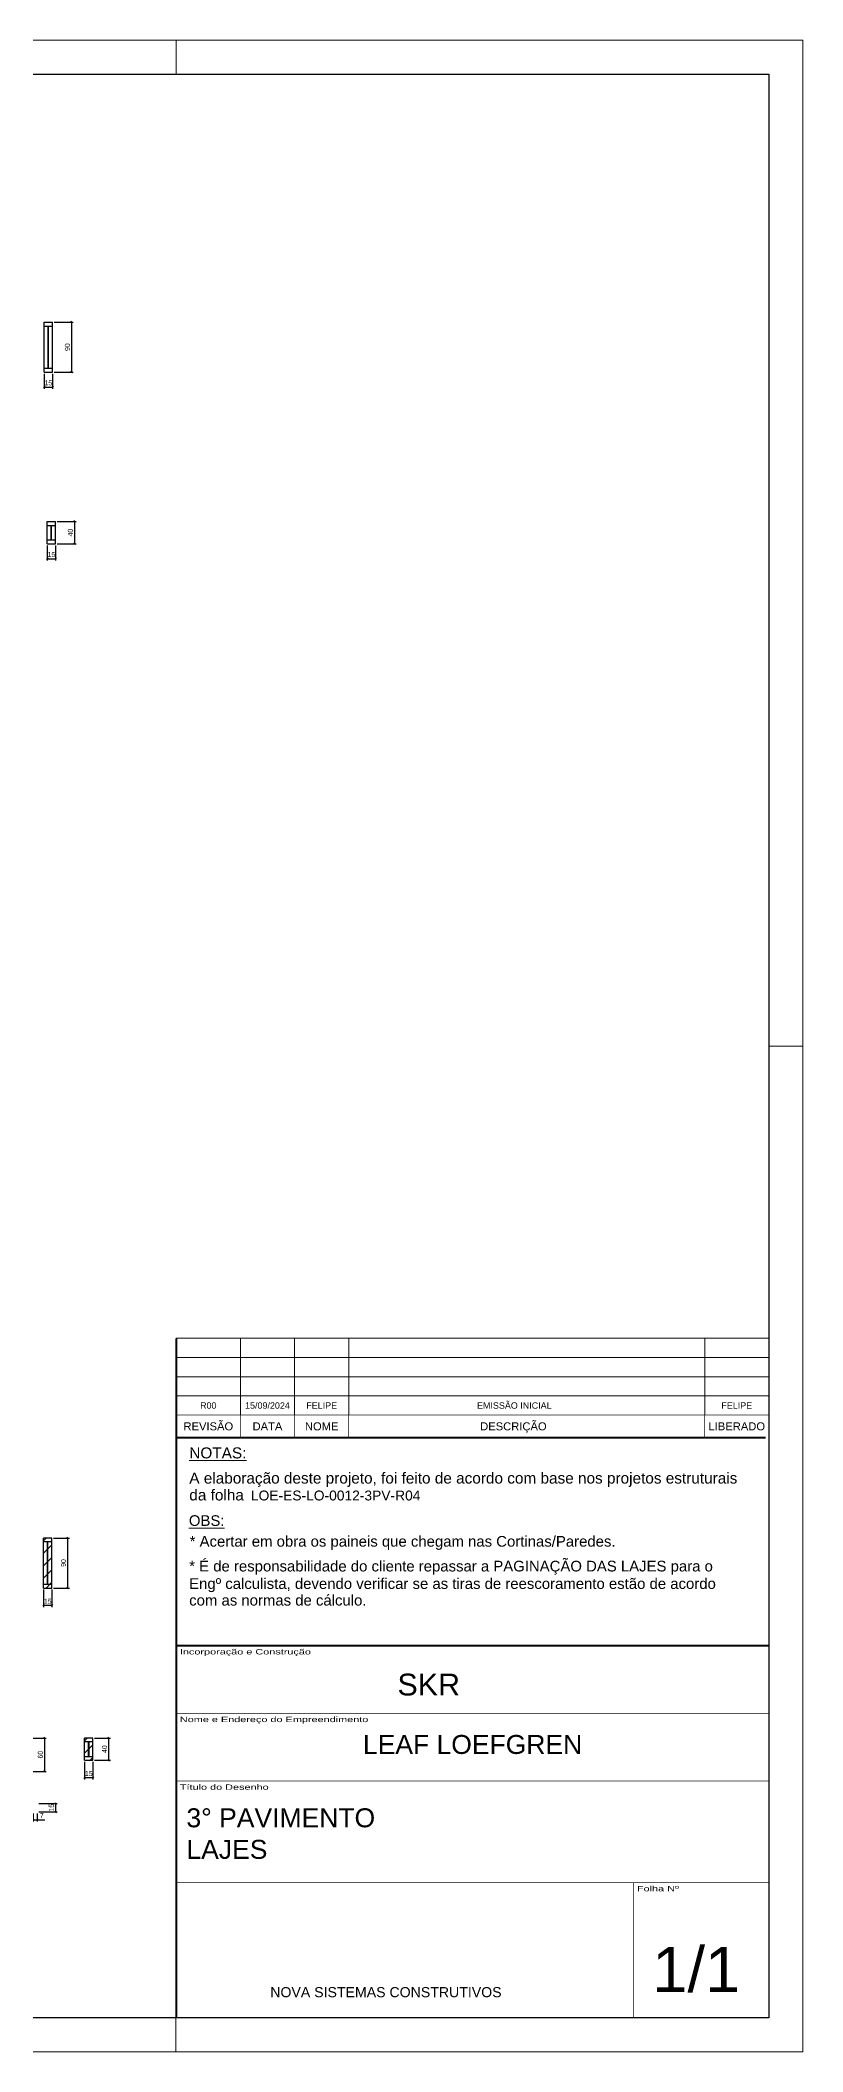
# Model space of a CAD drawing. Extents: x 1860 to 8661, y -614 to 3008.
# Drawn here: x 7290 to 8661, y -614 to 3008 of the extents above; entities that cross this region are included whole.
import ezdxf
from ezdxf.enums import TextEntityAlignment as Align

# ---------------------------------------------------------------- set-up
doc = ezdxf.new("R2010")
doc.units = 0
for name, color, linetype, lineweight in [('CARIMBO', 255, 'Continuous', 9), ('FOLHA', 255, 'Continuous', 5), ('Folhas', 255, 'Continuous', 9), ('Hachura', 251, 'Continuous', 9)]:
    doc.layers.add(name, color=color, linetype=linetype, lineweight=lineweight)
for name, color, linetype in [('COTA', 241, 'Continuous'), ('Painéis', 200, 'Continuous'), ('SARR_2.2x7', 40, 'Continuous')]:
    doc.layers.add(name, color=color, linetype=linetype)
doc.styles.add('ARIAL', font='arial.ttf')
doc.styles.add('COTA TECNICA-50', font='techl___.ttf', dxfattribs={"height": 9})
doc.styles.add('Tecnologia', font='')
doc.styles.add('VERDANA', font='verdana.ttf', dxfattribs={"oblique": 15})
doc.styles.get('Tecnologia').set_extended_font_data('Forgotten Futurist')
doc.dimstyles.new('COTA PAINEL-50', dxfattribs={"dimtxt": 9, "dimasz": 3, "dimexe": 3, "dimexo": 3, "dimgap": 3, "dimtad": 1, "dimdec": 1, "dimzin": 12, "dimdsep": 46, "dimtxsty": 'COTA TECNICA-50', "dimblk1": 'OBLIQUE', "dimblk2": 'OBLIQUE', "dimsah": 1, "dimcen": 0.9, "dimclrd": 4, "dimclre": 4, "dimclrt": 240, "dimadec": 1, "dimazin": 3, "dimtfac": 1, "dimtdec": 1, "dimtmove": 0, "dimatfit": 3, "dimfxl": 1, "dimtolj": 1, "dimtzin": 12, "dimarcsym": 0})

# ---------------------------------------------------------------- blocks, each defined once
blk = doc.blocks.new('Carimbo Laje')
at = {"layer": 'CARIMBO', "color": 30}
for points, const_width in [([(124981.9, 144853.7), (123684.7, 144853.7), (123684.7, 144038.4)], 4.45), ([(123684.7, 144705.5), (124981.9, 144705.5)], 1.48), ([(123684.7, 144557.3), (124981.9, 144557.3)], 1.48), ([(123684.7, 144334.9), (124981.9, 144334.9)], 1.48), ([(124685.4, 144038.4), (124685.4, 144334.9)], 1.48), ([(123684.7, 144038.4), (124981.9, 144038.4)], 1.48)]:
    blk.add_lwpolyline(points, dxfattribs=dict(at, const_width=const_width))
at = {"color": 0, "linetype": 'Continuous', "ltscale": 5, "style": 'ARIAL'}
blk.add_text('NOVA SISTEMAS CONSTRUTIVOS', height=22.118, dxfattribs=at).set_placement((123890.4, 144083.7))
at = {"color": 7, "style": 'ARIAL'}
blk.add_attdef('INCORPORAÇÃO_E_CONTRUÇÃO', text='', height=45.7, dxfattribs=at).set_placement((124364.7, 144777.9), align=Align.MIDDLE_CENTER)
blk.add_attdef('NOME_DA_OBRA', text='', height=41.5, dxfattribs=at).set_placement((124333.3, 144616.6), align=Align.CENTER)
for tag, p in [('PAVIMENTO', (123706.9, 144455.9)), ('TIPO_DE_PROJETO', (123706.9, 144386.8))]:
    blk.add_attdef(tag, p, '', height=41.5, dxfattribs=at)
at = {"color": 7, "style": 'ARIAL', "oblique": 10}
blk.add_attdef('FOLHA_Nº', text='', height=111.2, dxfattribs=at).set_placement((124832.8, 144149.1), align=Align.CENTER)
at = {"layer": 'CARIMBO', "color": 7, "style": 'VERDANA'}
blk.add_attdef('ENDEREÇO', text='', height=14.8, dxfattribs=at).set_placement((124333.3, 144572.1), align=Align.CENTER)
at = {"layer": 'Folhas', "style": 'Tecnologia', "width": 1.5}
for s, p in [('Incorporação e Construção', (123692.5, 144846.3)), ('Nome e Endereço do Empreendimento', (123692.5, 144698.1)), ('Título do Desenho', (123692.5, 144549.8)), ('Folha Nº', (124693.1, 144327.5))]:
    blk.add_text(s, height=11.86, dxfattribs=at).set_placement(p, align=Align.TOP_LEFT)
blk = doc.blocks.new('Revisão Carimbo')
at = {"color": 30}
for p, q in [((0, 155), (925, 155)), ((100, 35), (100, 155)), ((184.66, 35), (184.66, 155)), ((269.32, 35), (269.32, 155)), ((825, 35), (825, 155)), ((0, 125), (925, 125)), ((0, 95), (925, 95)), ((0, 65), (925, 65))]:
    blk.add_line(p, q, dxfattribs=at)
for points, const_width in [([(0, 0), (0, 155)], 3), ([(0, 35), (925, 35)], 1), ([(100, 35), (100, 0)], 1), ([(184.66, 35), (184.66, 0)], 1), ([(269.32, 35), (269.32, 0)], 1), ([(825, 35), (825, 0)], 1), ([(0, 0), (920, 0)], 3)]:
    blk.add_lwpolyline(points, dxfattribs=dict(at, const_width=const_width))
at = {"color": 7, "style": 'ARIAL'}
for s, p in [('REVISÃO', (50, 17.5)), ('DATA', (142.33, 17.5)), ('NOME', (226.99, 17.5)), ('DESCRIÇÃO', (526.27, 17.5)), ('LIBERADO', (875, 17.5))]:
    blk.add_text(s, height=12.5, dxfattribs=at).set_placement(p, align=Align.MIDDLE_CENTER)
at = {"layer": 'CARIMBO', "color": 7, "style": 'ARIAL'}
for tag, p in [('REVISÃO_03', (50, 140)), ('DATA', (142.33, 140)), ('NOME', (226.99, 140)), ('LIBERADO', (875, 140)), ('REVISÃO_02', (50, 110)), ('DATA', (142.33, 110)), ('NOME', (226.99, 110)), ('LIBERADO', (875, 110)), ('REVISÃO_01', (50, 80)), ('DATA', (142.33, 80)), ('NOME', (226.99, 80)), ('LIBERADO', (875, 80)), ('REVISÃO_00', (50, 50)), ('DATA', (142.33, 50)), ('NOME', (226.99, 50)), ('LIBERADO', (875, 50))]:
    blk.add_attdef(tag, text='', height=10, dxfattribs=at).set_placement(p, align=Align.MIDDLE_CENTER)
for p in [(279.32, 140), (279.32, 110), (279.32, 80), (279.32, 50)]:
    blk.add_attdef('DESCRIÇÃO', text='', height=10, dxfattribs=at).set_placement(p, align=Align.MIDDLE_LEFT)
blk = doc.blocks.new('_Oblique')
at = {"color": 0, "linetype": 'ByBlock', "lineweight": -2}
blk.add_line((-0.5, -0.5), (0.5, 0.5), dxfattribs=at)
blk = doc.blocks.new('*D1129')
at = {"layer": 'COTA', "color": 4, "lineweight": -2, "transparency": 16777216}
for p, q in [((7313.4, 311.3), (7341.9, 311.3)), ((7338.9, 221.3), (7338.9, 311.3)), ((7313.4, 221.3), (7341.9, 221.3))]:
    blk.add_line(p, q, dxfattribs=at)
at = {"layer": 'Defpoints', "color": 0, "transparency": 16777216}
for p in [(7310.4, 311.3), (7338.9, 311.3), (7310.4, 221.3)]:
    blk.add_point(p, dxfattribs=at)
at = {"layer": 'COTA', "color": 4, "lineweight": -2, "transparency": 16777216, "xscale": 3, "yscale": 3, "zscale": 3}
for p, rotation in [((7338.9, 311.3), 90), ((7338.9, 221.3), 270)]:
    blk.add_blockref('_Oblique', p, dxfattribs=dict(at, rotation=rotation))
at = {"layer": 'COTA', "color": 240, "transparency": 16777216, "insert": (7331.3, 266.3), "char_height": 9, "attachment_point": 5, "rotation": 90, "style": 'COTA TECNICA-50'}
blk.add_mtext('\\A1;90', dxfattribs=at)
blk = doc.blocks.new('*D1130')
at = {"layer": 'COTA', "color": 4, "lineweight": -2, "transparency": 16777216}
for p, q in [((7295.4, 218.3), (7295.4, 186.8)), ((7310.4, 218.3), (7310.4, 186.8)), ((7310.4, 189.8), (7295.4, 189.8))]:
    blk.add_line(p, q, dxfattribs=at)
at = {"layer": 'Defpoints', "color": 0, "transparency": 16777216}
for p in [(7295.4, 221.3), (7310.4, 221.3), (7295.4, 189.8)]:
    blk.add_point(p, dxfattribs=at)
at = {"layer": 'COTA', "color": 4, "lineweight": -2, "transparency": 16777216, "xscale": 3, "yscale": 3, "zscale": 3, "rotation": 180}
blk.add_blockref('_Oblique', (7295.4, 189.8), dxfattribs=at)
at = {"layer": 'COTA', "color": 4, "lineweight": -2, "transparency": 16777216, "xscale": 3, "yscale": 3, "zscale": 3}
blk.add_blockref('_Oblique', (7310.4, 189.8), dxfattribs=at)
at = {"layer": 'COTA', "color": 240, "transparency": 16777216, "insert": (7302.9, 197.4), "char_height": 9, "attachment_point": 5, "style": 'COTA TECNICA-50'}
blk.add_mtext('\\A1;15', dxfattribs=at)
blk = doc.blocks.new('*D1253')
at = {"layer": 'COTA', "color": 4, "lineweight": -2, "transparency": 16777216}
for p, q in [((7272.3, -48.8), (7300.3, -48.8)), ((7297.3, -48.8), (7297.3, -108.8)), ((7272.3, -108.8), (7300.3, -108.8))]:
    blk.add_line(p, q, dxfattribs=at)
at = {"layer": 'Defpoints', "color": 0, "transparency": 16777216}
for p in [(7269.3, -48.8), (7269.3, -108.8), (7297.3, -108.8)]:
    blk.add_point(p, dxfattribs=at)
at = {"layer": 'COTA', "color": 4, "lineweight": -2, "transparency": 16777216, "xscale": 3, "yscale": 3, "zscale": 3}
for p, rotation in [((7297.3, -48.8), 90), ((7297.3, -108.8), 270)]:
    blk.add_blockref('_Oblique', p, dxfattribs=dict(at, rotation=rotation))
at = {"layer": 'COTA', "color": 240, "transparency": 16777216, "insert": (7289.7, -78.8), "char_height": 9, "attachment_point": 5, "rotation": 90, "style": 'COTA TECNICA-50'}
blk.add_mtext('\\A1;60', dxfattribs=at)
blk = doc.blocks.new('*D1258')
at = {"layer": 'COTA', "color": 4, "lineweight": -2, "transparency": 16777216}
for p, q in [((7286.7, -166.7), (7320.1, -166.7)), ((7317.1, -166.7), (7317.1, -181.7)), ((7286.7, -181.7), (7320.1, -181.7))]:
    blk.add_line(p, q, dxfattribs=at)
at = {"layer": 'Defpoints', "color": 0, "transparency": 16777216}
for p in [(7283.7, -166.7), (7283.7, -181.7), (7317.1, -181.7)]:
    blk.add_point(p, dxfattribs=at)
at = {"layer": 'COTA', "color": 4, "lineweight": -2, "transparency": 16777216, "xscale": 3, "yscale": 3, "zscale": 3}
for p, rotation in [((7317.1, -166.7), 90), ((7317.1, -181.7), 270)]:
    blk.add_blockref('_Oblique', p, dxfattribs=dict(at, rotation=rotation))
at = {"layer": 'COTA', "color": 240, "transparency": 16777216, "insert": (7309.5, -174.2), "char_height": 9, "attachment_point": 5, "rotation": 90, "style": 'COTA TECNICA-50'}
blk.add_mtext('\\A1;15', dxfattribs=at)
blk = doc.blocks.new('*D1261')
at = {"layer": 'COTA', "color": 4, "lineweight": -2, "transparency": 16777216}
for p, q in [((7276.7, -184.7), (7276.7, -199)), ((7276.7, -196), (7283.7, -196)), ((7283.7, -184.7), (7283.7, -199)), ((7283.7, -196), (7297.8, -196))]:
    blk.add_line(p, q, dxfattribs=at)
at = {"layer": 'Defpoints', "color": 0, "transparency": 16777216}
for p in [(7276.7, -181.7), (7283.7, -181.7), (7283.7, -196)]:
    blk.add_point(p, dxfattribs=at)
at = {"layer": 'COTA', "color": 4, "lineweight": -2, "transparency": 16777216, "xscale": 3, "yscale": 3, "zscale": 3, "rotation": 180}
blk.add_blockref('_Oblique', (7276.7, -196), dxfattribs=at)
at = {"layer": 'COTA', "color": 4, "lineweight": -2, "transparency": 16777216, "xscale": 3, "yscale": 3, "zscale": 3}
blk.add_blockref('_Oblique', (7283.7, -196), dxfattribs=at)
at = {"layer": 'COTA', "color": 240, "transparency": 16777216, "insert": (7292.3, -188.5), "char_height": 9, "attachment_point": 5, "style": 'COTA TECNICA-50'}
blk.add_mtext('\\A1;7', dxfattribs=at)
blk = doc.blocks.new('*D1313')
at = {"layer": 'COTA', "color": 4, "lineweight": -2, "transparency": 16777216}
for p, q in [((7320, 2141.3), (7354.4, 2141.3)), ((7351.4, 2141.3), (7351.4, 2101.3)), ((7320, 2101.3), (7354.4, 2101.3))]:
    blk.add_line(p, q, dxfattribs=at)
at = {"layer": 'Defpoints', "color": 0, "transparency": 16777216}
for p in [(7317, 2141.3), (7317, 2101.3), (7351.4, 2101.3)]:
    blk.add_point(p, dxfattribs=at)
at = {"layer": 'COTA', "color": 4, "lineweight": -2, "transparency": 16777216, "xscale": 3, "yscale": 3, "zscale": 3}
for p, rotation in [((7351.4, 2141.3), 90), ((7351.4, 2101.3), 270)]:
    blk.add_blockref('_Oblique', p, dxfattribs=dict(at, rotation=rotation))
at = {"layer": 'COTA', "color": 240, "transparency": 16777216, "insert": (7343.8, 2121.3), "char_height": 9, "attachment_point": 5, "rotation": 90, "style": 'COTA TECNICA-50'}
blk.add_mtext('\\A1;40', dxfattribs=at)
blk = doc.blocks.new('*D1314')
at = {"layer": 'COTA', "color": 4, "lineweight": -2, "transparency": 16777216}
for p, q in [((7302, 2098.3), (7302, 2071.2)), ((7302, 2074.2), (7317, 2074.2)), ((7317, 2098.3), (7317, 2071.2))]:
    blk.add_line(p, q, dxfattribs=at)
at = {"layer": 'Defpoints', "color": 0, "transparency": 16777216}
for p in [(7302, 2101.3), (7317, 2101.3), (7317, 2074.2)]:
    blk.add_point(p, dxfattribs=at)
at = {"layer": 'COTA', "color": 4, "lineweight": -2, "transparency": 16777216, "xscale": 3, "yscale": 3, "zscale": 3, "rotation": 180}
blk.add_blockref('_Oblique', (7302, 2074.2), dxfattribs=at)
at = {"layer": 'COTA', "color": 4, "lineweight": -2, "transparency": 16777216, "xscale": 3, "yscale": 3, "zscale": 3}
blk.add_blockref('_Oblique', (7317, 2074.2), dxfattribs=at)
at = {"layer": 'COTA', "color": 240, "transparency": 16777216, "insert": (7309.5, 2081.8), "char_height": 9, "attachment_point": 5, "style": 'COTA TECNICA-50'}
blk.add_mtext('\\A1;15', dxfattribs=at)
blk = doc.blocks.new('*D1315')
at = {"layer": 'COTA', "color": 4, "lineweight": -2, "transparency": 16777216}
for p, q in [((7314.6, 2500.2), (7349, 2500.2)), ((7346, 2500.2), (7346, 2410.2)), ((7314.6, 2410.2), (7349, 2410.2))]:
    blk.add_line(p, q, dxfattribs=at)
at = {"layer": 'Defpoints', "color": 0, "transparency": 16777216}
for p in [(7311.6, 2500.2), (7311.6, 2410.2), (7346, 2410.2)]:
    blk.add_point(p, dxfattribs=at)
at = {"layer": 'COTA', "color": 4, "lineweight": -2, "transparency": 16777216, "xscale": 3, "yscale": 3, "zscale": 3}
for p, rotation in [((7346, 2500.2), 90), ((7346, 2410.2), 270)]:
    blk.add_blockref('_Oblique', p, dxfattribs=dict(at, rotation=rotation))
at = {"layer": 'COTA', "color": 240, "transparency": 16777216, "insert": (7338.4, 2455.2), "char_height": 9, "attachment_point": 5, "rotation": 90, "style": 'COTA TECNICA-50'}
blk.add_mtext('\\A1;90', dxfattribs=at)
blk = doc.blocks.new('*D1316')
at = {"layer": 'COTA', "color": 4, "lineweight": -2, "transparency": 16777216}
for p, q in [((7296.6, 2407.2), (7296.6, 2380.2)), ((7311.6, 2407.2), (7311.6, 2380.2)), ((7296.6, 2383.2), (7311.6, 2383.2))]:
    blk.add_line(p, q, dxfattribs=at)
at = {"layer": 'Defpoints', "color": 0, "transparency": 16777216}
for p in [(7296.6, 2410.2), (7311.6, 2410.2), (7311.6, 2383.2)]:
    blk.add_point(p, dxfattribs=at)
at = {"layer": 'COTA', "color": 4, "lineweight": -2, "transparency": 16777216, "xscale": 3, "yscale": 3, "zscale": 3, "rotation": 180}
blk.add_blockref('_Oblique', (7296.6, 2383.2), dxfattribs=at)
at = {"layer": 'COTA', "color": 4, "lineweight": -2, "transparency": 16777216, "xscale": 3, "yscale": 3, "zscale": 3}
blk.add_blockref('_Oblique', (7311.6, 2383.2), dxfattribs=at)
at = {"layer": 'COTA', "color": 240, "transparency": 16777216, "insert": (7304.1, 2390.8), "char_height": 9, "attachment_point": 5, "style": 'COTA TECNICA-50'}
blk.add_mtext('\\A1;15', dxfattribs=at)
blk = doc.blocks.new('*D1331')
at = {"layer": 'COTA', "color": 4, "lineweight": -2, "transparency": 16777216}
for p, q in [((7387.3, -48.8), (7415.8, -48.8)), ((7412.8, -88.8), (7412.8, -48.8)), ((7387.3, -88.8), (7415.8, -88.8))]:
    blk.add_line(p, q, dxfattribs=at)
at = {"layer": 'Defpoints', "color": 0, "transparency": 16777216}
for p in [(7384.3, -48.8), (7412.8, -48.8), (7384.3, -88.8)]:
    blk.add_point(p, dxfattribs=at)
at = {"layer": 'COTA', "color": 4, "lineweight": -2, "transparency": 16777216, "xscale": 3, "yscale": 3, "zscale": 3}
for p, rotation in [((7412.8, -48.8), 90), ((7412.8, -88.8), 270)]:
    blk.add_blockref('_Oblique', p, dxfattribs=dict(at, rotation=rotation))
at = {"layer": 'COTA', "color": 240, "transparency": 16777216, "insert": (7405.2, -68.8), "char_height": 9, "attachment_point": 5, "rotation": 90, "style": 'COTA TECNICA-50'}
blk.add_mtext('\\A1;40', dxfattribs=at)
blk = doc.blocks.new('*D1332')
at = {"layer": 'COTA', "color": 4, "lineweight": -2, "transparency": 16777216}
for p, q in [((7369.3, -91.8), (7369.3, -123.3)), ((7384.3, -91.8), (7384.3, -123.3)), ((7384.3, -120.3), (7369.3, -120.3))]:
    blk.add_line(p, q, dxfattribs=at)
at = {"layer": 'Defpoints', "color": 0, "transparency": 16777216}
for p in [(7369.3, -88.8), (7384.3, -88.8), (7369.3, -120.3)]:
    blk.add_point(p, dxfattribs=at)
at = {"layer": 'COTA', "color": 4, "lineweight": -2, "transparency": 16777216, "xscale": 3, "yscale": 3, "zscale": 3, "rotation": 180}
blk.add_blockref('_Oblique', (7369.3, -120.3), dxfattribs=at)
at = {"layer": 'COTA', "color": 4, "lineweight": -2, "transparency": 16777216, "xscale": 3, "yscale": 3, "zscale": 3}
blk.add_blockref('_Oblique', (7384.3, -120.3), dxfattribs=at)
at = {"layer": 'COTA', "color": 240, "transparency": 16777216, "insert": (7376.8, -112.7), "char_height": 9, "attachment_point": 5, "style": 'COTA TECNICA-50'}
blk.add_mtext('\\A1;15', dxfattribs=at)

msp = doc.modelspace()

# ---------------------------------------------------------------- hatches: boundary and pattern name
at = {"layer": 'Hachura', "linetype": 'ByBlock'}
h = msp.add_hatch(dxfattribs=at)
h.set_pattern_fill('ANSI31', color=256, scale=5)
h.set_pattern_definition([(45, (0, 127.807), (-11.22532, 11.22532), [])])
h.paths.add_polyline_path([(7310.36, 311.25), (7295.36, 311.25), (7295.36, 221.25), (7310.36, 221.25)])
h = msp.add_hatch(dxfattribs=at)
h.set_pattern_fill('ANSI31', color=256, scale=5)
h.set_pattern_definition([(45, (73.916, -232.224), (-11.22532, 11.22532), [])])
h.paths.add_polyline_path([(7384.28, -48.78), (7369.28, -48.78), (7369.28, -88.78), (7384.28, -88.78)])

# ---------------------------------------------------------------- linework, layer by layer
at = {"color": 30}
for p, q in [((2012.11, 2946.69), (8600.49, 2946.69)), ((8600.49, 2946.69), (8600.49, -552.63)), ((8600.49, -552.63), (2012.11, -552.63))]:
    msp.add_line(p, q, dxfattribs=at)
at = {"layer": 'CARIMBO', "color": 30, "const_width": 3.65}
msp.add_lwpolyline([(7534.31, 117.53), (7534.31, 492.16)], dxfattribs=at)
at = {"layer": 'FOLHA'}
for p, q in [((1859.7, 3007.66), (8661.45, 3007.66)), ((7534.31, 3007.66), (7534.31, 2946.69)), ((8661.45, 3007.66), (8661.45, -613.6)), ((8661.45, 1197.03), (8600.49, 1197.03)), ((7533.62, -552.63), (7533.62, -613.6)), ((8661.45, -613.6), (1859.7, -613.6))]:
    msp.add_line(p, q, dxfattribs=at)
at = {"layer": 'Painéis'}
for p, q in [((7296.65, 2410.2), (7296.65, 2500.2)), ((7296.65, 2500.2), (7311.65, 2500.2)), ((7311.65, 2410.2), (7311.65, 2500.2)), ((7296.65, 2410.2), (7311.65, 2410.2)), ((7302.03, 2101.25), (7302.03, 2141.25)), ((7302.03, 2141.25), (7317.03, 2141.25)), ((7317.03, 2101.25), (7317.03, 2141.25)), ((7302.03, 2101.25), (7317.03, 2101.25)), ((7295.36, 221.25), (7295.36, 311.25)), ((7310.36, 311.25), (7295.36, 311.25)), ((7310.36, 221.25), (7310.36, 311.25)), ((7295.36, 221.25), (7310.36, 221.25)), ((7369.28, -88.78), (7369.28, -48.78)), ((7384.28, -48.78), (7369.28, -48.78)), ((7384.28, -88.78), (7384.28, -48.78)), ((7369.28, -88.78), (7384.28, -88.78))]:
    msp.add_line(p, q, dxfattribs=at)
at = {"layer": 'SARR_2.2x7', "linetype": 'Continuous'}
for p, q in [((7296.65, 2493.2), (7311.65, 2493.2)), ((7303.65, 2417.2), (7303.65, 2493.2)), ((7304.65, 2417.2), (7304.65, 2493.2)), ((7296.65, 2417.2), (7311.65, 2417.2)), ((7302.03, 2134.25), (7317.03, 2134.25)), ((7302.03, 2108.25), (7317.03, 2108.25)), ((7309.03, 2108.25), (7309.03, 2134.25)), ((7310.03, 2108.25), (7310.03, 2134.25))]:
    msp.add_line(p, q, dxfattribs=at)
at = {"layer": 'SARR_2.2x7'}
for p, q in [((7310.36, 304.25), (7295.36, 304.25)), ((7302.36, 228.25), (7302.36, 304.25)), ((7303.36, 228.25), (7303.36, 304.25)), ((7295.36, 228.25), (7310.36, 228.25)), ((7384.28, -55.78), (7369.28, -55.78)), ((7376.28, -81.78), (7376.28, -55.78)), ((7377.28, -81.78), (7377.28, -55.78)), ((7369.28, -81.78), (7384.28, -81.78))]:
    msp.add_line(p, q, dxfattribs=at)

# ---------------------------------------------------------------- block references
at = {"layer": 'CARIMBO', "color": 1}
ref = msp.add_blockref('Revisão Carimbo', (7534.31, 492.16), dxfattribs=dict(at, xscale=1.152505138133646, yscale=1.152505138133646, zscale=1.152505138133646))
ref.add_attrib('REVISÃO_00', 'R00', dxfattribs={"color": 1, "height": 11.525, "style": 'ARIAL'}).set_placement((7591.94, 549.78), align=Align.MIDDLE_CENTER)
ref.add_attrib('DATA', '15/09/2024', dxfattribs={"color": 1, "height": 11.525, "style": 'ARIAL'}).set_placement((7698.35, 549.78), align=Align.MIDDLE_CENTER)
ref.add_attrib('NOME', 'FELIPE', dxfattribs={"color": 1, "height": 11.525, "style": 'ARIAL'}).set_placement((7795.92, 549.78), align=Align.MIDDLE_CENTER)
ref.add_attrib('DESCRIÇÃO', '                                                 EMISSÃO INICIAL', dxfattribs={"color": 1, "height": 11.5251, "style": 'ARIAL'}).set_placement((7856.23, 549.78), align=Align.MIDDLE_LEFT)
ref.add_attrib('LIBERADO', 'FELIPE', dxfattribs={"color": 1, "height": 11.525, "style": 'ARIAL'}).set_placement((8542.75, 549.78), align=Align.MIDDLE_CENTER)
at = {"layer": 'CARIMBO', "linetype": 'ByBlock'}
ref = msp.add_blockref('Carimbo Laje', (-94123.93, -118939.86), dxfattribs=dict(at, xscale=0.8219144908905698, yscale=0.8219144908905698, zscale=0.8219144908905698))
ref.add_attrib('FOLHA_Nº', '  1/1', (8327.58, -506.14), dxfattribs={"layer": '0', "height": 81.442, "style": 'ARIAL'})
ref.add_attrib('TIPO_DE_PROJETO', 'LAJES', (7552.59, -266.29), dxfattribs={"layer": '0', "height": 34.118, "style": 'ARIAL'})
ref.add_attrib('PAVIMENTO', '3° PAVIMENTO', (7552.59, -209.45), dxfattribs={"layer": '0', "height": 34.1176, "style": 'ARIAL'})
ref.add_attrib('NOME_DA_OBRA', 'LEAF LOEFGREN', dxfattribs={"layer": '0', "height": 34.1176, "style": 'ARIAL'}).set_placement((8067.4, -77.42), align=Align.CENTER)
ref.add_attrib('INCORPORAÇÃO_E_CONTRUÇÃO', 'SKR', dxfattribs={"layer": '0', "height": 39.265, "style": 'ARIAL'}).set_placement((7988.57, 67.07), align=Align.TOP_CENTER)

# ---------------------------------------------------------------- texts
at = {"layer": 'CARIMBO', "style": 'ARIAL'}
for s, height, p in [('%%UNOTAS:', 19.751, (7557.72, 454.63)), ('A elaboração deste projeto, foi feito de acordo com base nos projetos estruturais', 19.7506, (7557.72, 409.32)), ('da folha', 19.751, (7557.72, 378.93)), ('%%UOBS:', 19.202, (7556.97, 333.09)), ('* Acertar em obra os paineis que chegam nas Cortinas/Paredes.', 19.2019, (7558.32, 295.68)), ('* É de responsabilidade do cliente repassar a PAGINAÇÃO DAS LAJES para o', 19.2019, (7557.5, 251.09)), ('Engº calculista, devendo verificar se as tiras de reescoramento estão de acordo', 19.2019, (7557.5, 219.62)), ('com as normas de cálculo.', 19.2019, (7557.5, 189.67))]:
    msp.add_text(s, height=height, dxfattribs=at).set_placement(p)
at = {"layer": 'CARIMBO', "color": 1, "style": 'ARIAL'}
msp.add_text('LOE-ES-LO-0012-3PV-R04', height=17.7755, dxfattribs=at).set_placement((7668.56, 378.93))

# ---------------------------------------------------------------- dimensions: what is measured, and where the dimension line sits
at = {"layer": 'COTA'}
for base, p1, p2, picture, middle in [((7346.03, 2410.2), (7311.65, 2500.2), (7311.65, 2410.2), '*D1315', (7338.42, 2455.2)), ((7351.42, 2101.25), (7317.03, 2141.25), (7317.03, 2101.25), '*D1313', (7343.82, 2121.25)), ((7338.89, 311.25), (7310.36, 221.25), (7310.36, 311.25), '*D1129', (7331.27, 266.25)), ((7297.31, -108.78), (7269.3, -48.78), (7269.3, -108.78), '*D1253', (7289.71, -78.78)), ((7412.8, -48.78), (7384.28, -88.78), (7384.28, -48.78), '*D1331', (7405.21, -68.78)), ((7317.12, -181.73), (7283.68, -166.73), (7283.68, -181.73), '*D1258', (7309.52, -174.23))]:
    dim = msp.add_linear_dim(base=base, p1=p1, p2=p2, angle=90, dimstyle='COTA PAINEL-50', dxfattribs=at)
    dim.commit()
    dim.dimension.update_dxf_attribs({"geometry": picture, "text_midpoint": middle})
for base, p1, p2, picture, middle in [((7311.65, 2383.2), (7296.65, 2410.2), (7311.65, 2410.2), '*D1316', (7304.15, 2390.79)), ((7317.03, 2074.25), (7302.03, 2101.25), (7317.03, 2101.25), '*D1314', (7309.53, 2081.85)), ((7295.36, 189.76), (7310.36, 221.25), (7295.36, 221.25), '*D1130', (7302.86, 197.36)), ((7369.28, -120.27), (7384.28, -88.78), (7369.28, -88.78), '*D1332', (7376.78, -112.67)), ((7283.68, -196.03), (7276.68, -181.73), (7283.68, -181.73), '*D1261', (7292.26, -188.47))]:
    dim = msp.add_linear_dim(base=base, p1=p1, p2=p2, dimstyle='COTA PAINEL-50', dxfattribs=at)
    dim.commit()
    dim.dimension.update_dxf_attribs({"geometry": picture, "text_midpoint": middle})

doc.saveas('drawing.dxf')
